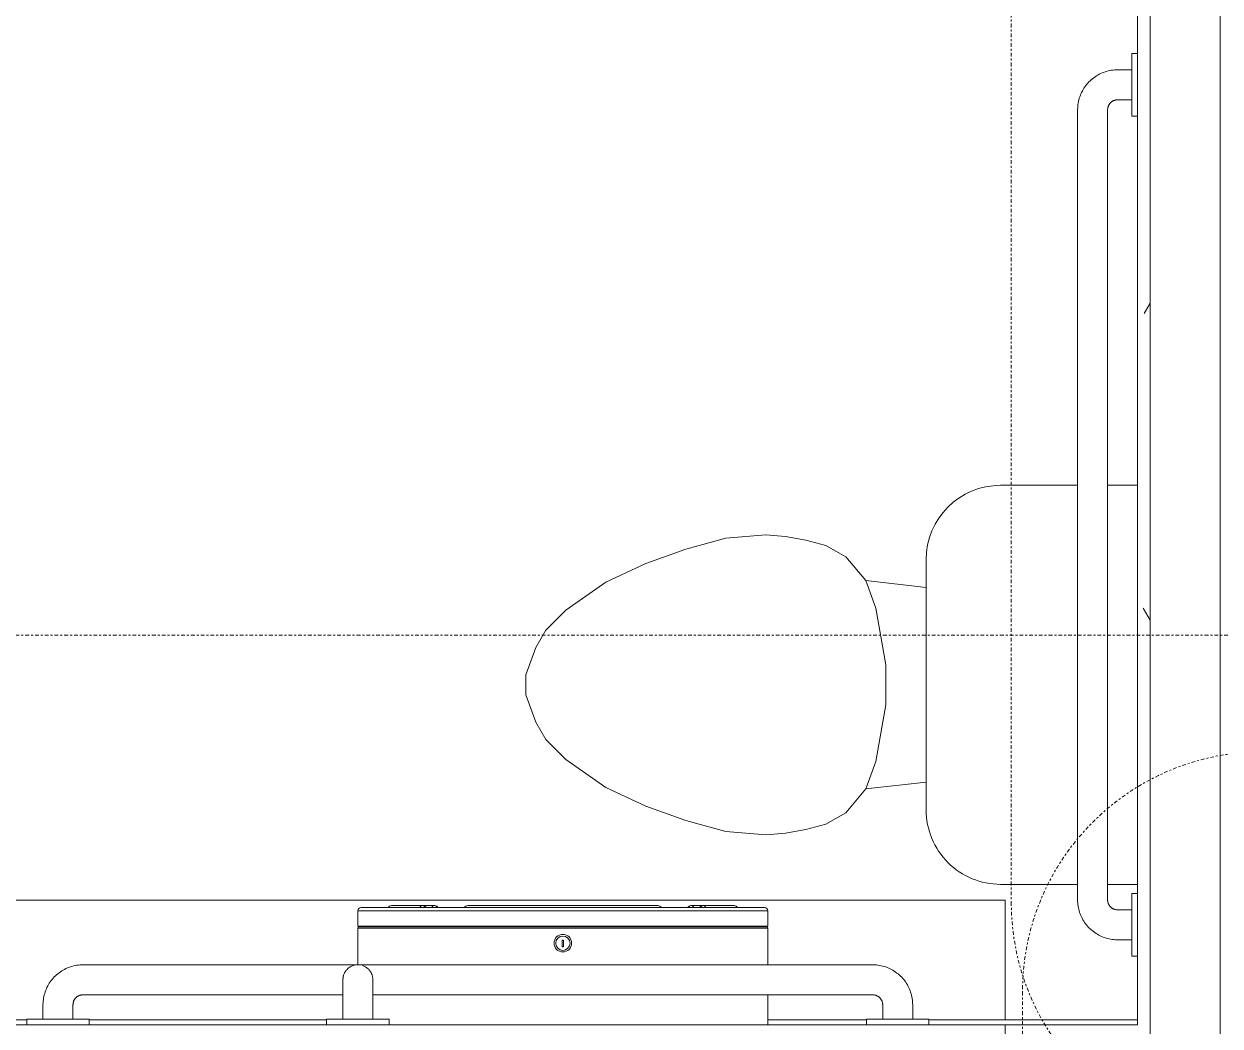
# Model space of a CAD drawing. Header units: inches. Extents: x 23906 to 26716, y -23130 to -20467.
# Drawn here: x 25453.1 to 25512.9, y -22691.4 to -22641.3 of the extents above; entities that cross this region are included whole.
import ezdxf

# ---------------------------------------------------------------- set-up
doc = ezdxf.new("R2010")
doc.units = ezdxf.units.IN
doc.header["$MEASUREMENT"] = 0
doc.linetypes.add('Dash Dot 3_16_', pattern=[0.3125, 0.1875, -0.0625, 0, -0.0625])
for name, color, linetype, lineweight in [('A-ANNO-SYMB', 150, 'Continuous', 9), ('A-FLOR', 192, 'Continuous', 20), ('A-WALL', 113, 'Continuous', 20), ('A-WALL-PATT', 111, 'Continuous', 50), ('I-WALL', 2, 'Continuous', 20), ('P-SANR-FIXT', 6, 'Continuous', 20), ('Q-SPCQ', 91, 'Continuous', 20)]:
    doc.layers.add(name, color=color, linetype=linetype, lineweight=lineweight)

# ---------------------------------------------------------------- blocks, each defined once
blk = doc.blocks.new('Toilet-Domestic-3D - Toilet-Domestic-3D-11065-Enlarged First Floor Plan _East_')
at = {"layer": 'P-SANR-FIXT', "color": 43, "lineweight": 13}
for p, q in [((-1.874, 11.5), (-0.5, 12)), ((-0.5, 12), (0.5, 12)), ((0.5, 12), (1.874, 11.5)), ((-2.74, 11), (-1.874, 11.5)), ((1.874, 11.5), (2.74, 11)), ((-3.74, 10), (-2.74, 11)), ((2.74, 11), (3.74, 10)), ((-5.127, 8), (-3.74, 10)), ((3.74, 10), (5.127, 8)), ((-6.06, 6), (-5.127, 8)), ((5.127, 8), (6.06, 6)), ((-6.788, 4), (-6.06, 6)), ((6.06, 6), (6.788, 4)), ((-7.326, 1.992), (-6.788, 4)), ((6.788, 4), (7.326, 1.992)), ((-7.5, 0), (-7.326, 1.992)), ((7.326, 1.992), (7.5, 0)), ((-7.413, -0.996), (-7.5, 0)), ((7.5, 0), (7.413, -0.996)), ((-7.236, -2), (-7.413, -0.996)), ((7.413, -0.996), (7.236, -2)), ((-6.968, -3), (-7.236, -2)), ((7.236, -2), (6.968, -3)), ((-6.401, -4), (-6.968, -3)), ((6.968, -3), (6.401, -4)), ((-5.209, -5), (-6.401, -4)), ((6.401, -4), (5.209, -5)), ((-3.836, -5.5), (-5.209, -5)), ((-4.862, -8.024), (-5.209, -5)), ((5.209, -5), (3.836, -5.5)), ((4.862, -8.024), (5.209, -5)), ((-1, -6), (-3.836, -5.5)), ((3.836, -5.5), (1, -6)), ((1, -6), (-1, -6)), ((6.25, -8.024), (-6.25, -8.024)), ((-9.976, -11.75), (-9.976, -15.602)), ((9.976, -15.601), (9.976, -11.75)), ((-9.976, -17.101), (-9.976, -18.601)), ((9.976, -18.601), (9.976, -17.101))]:
    blk.add_line(p, q, dxfattribs=at)
for centre, start, end in [((-6.25, -11.75), 90, 180), ((6.25, -11.75), 0, 90)]:
    blk.add_arc(centre, 3.726, start, end, dxfattribs=at)
blk = doc.blocks.new('817_Grab_Bars - 8170-001420-25752-Enlarged First Floor Plan _East_')
at = {"layer": 'Q-SPCQ', "color": 43, "lineweight": 13}
for p, q in [((25495.515, -22688.303), (25456.015, -22688.303)), ((25456.015, -22689.803), (25469.016, -22689.803)), ((25470.51, -22689.803), (25495.515, -22689.803)), ((25454.015, -22690.303), (25454.015, -22691.022)), ((25455.515, -22691.022), (25455.515, -22690.303)), ((25496.015, -22690.303), (25496.015, -22691.022)), ((25497.515, -22691.022), (25497.515, -22690.303)), ((25453.203, -22691.022), (25453.203, -22691.303)), ((25453.203, -22691.022), (25454.765, -22691.022)), ((25454.765, -22691.303), (25453.203, -22691.303)), ((25454.765, -22691.022), (25456.328, -22691.022)), ((25456.328, -22691.303), (25454.765, -22691.303)), ((25456.328, -22691.303), (25456.328, -22691.022)), ((25495.203, -22691.022), (25495.203, -22691.303)), ((25495.203, -22691.022), (25496.765, -22691.022)), ((25496.765, -22691.303), (25495.203, -22691.303)), ((25496.765, -22691.022), (25498.328, -22691.022)), ((25498.328, -22691.303), (25496.765, -22691.303)), ((25498.328, -22691.303), (25498.328, -22691.022))]:
    blk.add_line(p, q, dxfattribs=at)
at = {"layer": 'Q-SPCQ', "color": 43, "lineweight": 13, "flags": 128}
for points in [[(25456.015, -22688.303), (25455.935, -22688.304), (25455.855, -22688.309), (25455.776, -22688.317), (25455.697, -22688.328), (25455.618, -22688.343), (25455.54, -22688.36), (25455.463, -22688.381), (25455.386, -22688.404), (25455.311, -22688.431), (25455.236, -22688.461), (25455.163, -22688.493), (25455.092, -22688.529), (25455.021, -22688.567), (25454.953, -22688.608), (25454.886, -22688.652), (25454.821, -22688.699), (25454.758, -22688.748), (25454.696, -22688.799), (25454.637, -22688.853), (25454.581, -22688.909), (25454.526, -22688.968), (25454.474, -22689.029), (25454.424, -22689.091), (25454.377, -22689.156), (25454.332, -22689.222), (25454.29, -22689.29), (25454.251, -22689.36), (25454.215, -22689.431), (25454.182, -22689.504), (25454.151, -22689.578), (25454.124, -22689.653), (25454.099, -22689.729), (25454.078, -22689.806), (25454.059, -22689.884), (25454.044, -22689.963), (25454.032, -22690.042), (25454.023, -22690.121), (25454.018, -22690.201), (25454.015, -22690.281), (25454.015, -22690.303)], [(25497.515, -22690.303), (25497.514, -22690.223), (25497.509, -22690.143), (25497.501, -22690.063), (25497.49, -22689.984), (25497.475, -22689.905), (25497.458, -22689.827), (25497.437, -22689.75), (25497.414, -22689.674), (25497.387, -22689.598), (25497.357, -22689.524), (25497.325, -22689.451), (25497.289, -22689.379), (25497.251, -22689.309), (25497.21, -22689.24), (25497.166, -22689.174), (25497.119, -22689.108), (25497.07, -22689.045), (25497.019, -22688.984), (25496.965, -22688.925), (25496.909, -22688.868), (25496.85, -22688.814), (25496.79, -22688.761), (25496.727, -22688.712), (25496.662, -22688.664), (25496.596, -22688.62), (25496.528, -22688.578), (25496.458, -22688.539), (25496.387, -22688.503), (25496.314, -22688.469), (25496.24, -22688.439), (25496.165, -22688.411), (25496.089, -22688.387), (25496.012, -22688.365), (25495.934, -22688.347), (25495.855, -22688.332), (25495.776, -22688.32), (25495.697, -22688.311), (25495.617, -22688.305), (25495.537, -22688.303), (25495.515, -22688.303)], [(25455.515, -22690.303), (25455.516, -22690.283), (25455.517, -22690.263), (25455.519, -22690.243), (25455.522, -22690.223), (25455.525, -22690.203), (25455.53, -22690.184), (25455.535, -22690.165), (25455.541, -22690.146), (25455.547, -22690.127), (25455.555, -22690.108), (25455.563, -22690.09), (25455.572, -22690.072), (25455.581, -22690.054), (25455.592, -22690.037), (25455.603, -22690.02), (25455.614, -22690.004), (25455.626, -22689.988), (25455.639, -22689.973), (25455.653, -22689.958), (25455.667, -22689.944), (25455.681, -22689.93), (25455.697, -22689.917), (25455.712, -22689.905), (25455.728, -22689.893), (25455.745, -22689.882), (25455.762, -22689.872), (25455.78, -22689.862), (25455.797, -22689.853), (25455.816, -22689.844), (25455.834, -22689.837), (25455.853, -22689.83), (25455.872, -22689.824), (25455.891, -22689.818), (25455.911, -22689.814), (25455.93, -22689.81), (25455.95, -22689.807), (25455.97, -22689.805), (25455.99, -22689.803), (25456.01, -22689.803), (25456.015, -22689.803)], [(25495.515, -22689.803), (25495.535, -22689.803), (25495.555, -22689.804), (25495.575, -22689.806), (25495.595, -22689.809), (25495.615, -22689.813), (25495.634, -22689.817), (25495.653, -22689.822), (25495.673, -22689.828), (25495.691, -22689.835), (25495.71, -22689.842), (25495.728, -22689.85), (25495.746, -22689.859), (25495.764, -22689.869), (25495.781, -22689.879), (25495.798, -22689.89), (25495.814, -22689.902), (25495.83, -22689.914), (25495.845, -22689.927), (25495.86, -22689.94), (25495.874, -22689.954), (25495.888, -22689.969), (25495.901, -22689.984), (25495.913, -22690), (25495.925, -22690.016), (25495.936, -22690.033), (25495.946, -22690.05), (25495.956, -22690.067), (25495.965, -22690.085), (25495.974, -22690.103), (25495.981, -22690.122), (25495.988, -22690.14), (25495.994, -22690.159), (25496, -22690.179), (25496.004, -22690.198), (25496.008, -22690.218), (25496.011, -22690.238), (25496.013, -22690.257), (25496.015, -22690.277), (25496.015, -22690.297), (25496.015, -22690.303)]]:
    blk.add_lwpolyline(points, dxfattribs=at)
blk = doc.blocks.new('Dispenser-Toilet_Tissue-Frost_Products_LTD_-Jumbo-169 - Steel-Brushed-Stainless_Steel-39538-Enlarged First Floor Plan _East_')
at = {"layer": 'Q-SPCQ', "color": 43, "lineweight": 13}
for p, q in [((25473.611, -22685.343), (25471.44, -22685.343)), ((25484.77, -22685.343), (25475.263, -22685.343)), ((25488.593, -22685.343), (25486.422, -22685.343)), ((25490.264, -22685.603), (25469.767, -22685.603)), ((25469.767, -22685.603), (25469.767, -22686.372)), ((25471.279, -22685.443), (25469.927, -22685.443)), ((25488.754, -22685.443), (25471.279, -22685.443)), ((25475.079, -22685.443), (25473.772, -22685.443)), ((25486.261, -22685.443), (25484.954, -22685.443)), ((25490.107, -22685.443), (25488.754, -22685.443)), ((25490.264, -22686.372), (25490.264, -22685.603)), ((25469.767, -22686.372), (25469.827, -22686.372)), ((25469.767, -22686.463), (25490.264, -22686.463)), ((25469.767, -22686.463), (25469.767, -22688.303)), ((25469.827, -22686.372), (25490.207, -22686.372)), ((25469.827, -22686.372), (25469.827, -22686.403)), ((25490.207, -22686.403), (25469.827, -22686.403)), ((25490.207, -22686.403), (25490.207, -22686.372)), ((25490.207, -22686.372), (25490.264, -22686.372)), ((25490.264, -22688.303), (25490.264, -22686.463)), ((25480.057, -22687.063), (25479.975, -22687.063)), ((25479.975, -22687.063), (25479.975, -22687.4)), ((25480.057, -22687.4), (25480.057, -22687.063)), ((25479.975, -22687.4), (25480.057, -22687.4)), ((25490.264, -22691.303), (25490.264, -22689.799)), ((25471.328, -22691.303), (25490.264, -22691.303))]:
    blk.add_line(p, q, dxfattribs=at)
for radius in [0.438, 0.358]:
    blk.add_circle((25480.017, -22687.221), radius, dxfattribs=at)
for centre, radius, start, end in [((25471.44, -22685.523), 0.18, 90, 153.6122), ((25472.993, -22685.458), 0.118, 100.8116, 172.35689), ((25472.99, -22685.493), 0.151, 19.63407, 87.32096), ((25473.013, -22685.493), 0.151, 19.63407, 86.83311), ((25473.021, -22685.523), 0.18, 26.3878, 90), ((25473.593, -22685.46), 0.119, 100.04014, 171.51951), ((25473.593, -22685.493), 0.151, 19.63407, 87.32096), ((25473.601, -22685.493), 0.151, 19.63407, 87.32096), ((25473.611, -22685.523), 0.18, 26.3878, 90), ((25475.263, -22685.563), 0.22, 90, 146.94427), ((25484.77, -22685.563), 0.22, 33.05573, 90), ((25486.422, -22685.523), 0.18, 90, 153.6122), ((25486.432, -22685.493), 0.151, 92.67904, 160.36593), ((25486.441, -22685.493), 0.151, 92.67904, 160.36593), ((25486.44, -22685.46), 0.119, 8.48049, 79.95986), ((25487.012, -22685.523), 0.18, 90, 153.60843), ((25487.02, -22685.493), 0.151, 93.16673, 160.37261), ((25487.043, -22685.493), 0.151, 92.67904, 160.36528), ((25487.04, -22685.458), 0.118, 7.64311, 79.1884), ((25488.593, -22685.523), 0.18, 26.3878, 90), ((25469.927, -22685.603), 0.16, 90, 180), ((25490.104, -22685.603), 0.16, 0, 89.00189), ((25469.827, -22686.463), 0.06, 90, 180), ((25490.204, -22686.463), 0.0601, 0, 87.31847)]:
    blk.add_arc(centre, radius, start, end, dxfattribs=at)
blk = doc.blocks.new('817_Grab_Bars - 8170-001420-V35-Enlarged First Floor Plan _East_')
at = {"layer": 'Q-SPCQ', "color": 43, "lineweight": 13}
for p, q in [((25508.765, -22642.74), (25508.484, -22642.74)), ((25508.484, -22644.303), (25508.484, -22642.74)), ((25508.484, -22643.553), (25507.765, -22643.553)), ((25508.484, -22645.865), (25508.484, -22644.303)), ((25507.765, -22645.053), (25508.484, -22645.053)), ((25505.765, -22645.553), (25505.765, -22685.053)), ((25507.265, -22685.053), (25507.265, -22645.553)), ((25508.484, -22645.865), (25508.765, -22645.865)), ((25508.765, -22684.74), (25508.484, -22684.74)), ((25508.484, -22686.303), (25508.484, -22684.74)), ((25508.484, -22685.553), (25507.765, -22685.553)), ((25508.484, -22687.865), (25508.484, -22686.303)), ((25507.765, -22687.053), (25508.484, -22687.053)), ((25508.484, -22687.865), (25508.765, -22687.865))]:
    blk.add_line(p, q, dxfattribs=at)
at = {"layer": 'Q-SPCQ', "color": 43, "lineweight": 13, "flags": 128}
for points in [[(25507.765, -22643.553), (25507.685, -22643.554), (25507.605, -22643.559), (25507.526, -22643.567), (25507.447, -22643.578), (25507.368, -22643.593), (25507.29, -22643.61), (25507.213, -22643.631), (25507.136, -22643.654), (25507.061, -22643.681), (25506.986, -22643.711), (25506.913, -22643.743), (25506.842, -22643.779), (25506.771, -22643.817), (25506.703, -22643.858), (25506.636, -22643.902), (25506.571, -22643.949), (25506.508, -22643.998), (25506.446, -22644.049), (25506.387, -22644.103), (25506.331, -22644.159), (25506.276, -22644.218), (25506.224, -22644.279), (25506.174, -22644.341), (25506.127, -22644.406), (25506.082, -22644.472), (25506.04, -22644.54), (25506.001, -22644.61), (25505.965, -22644.681), (25505.932, -22644.754), (25505.901, -22644.828), (25505.874, -22644.903), (25505.849, -22644.979), (25505.828, -22645.056), (25505.809, -22645.134), (25505.794, -22645.213), (25505.782, -22645.292), (25505.773, -22645.371), (25505.768, -22645.451), (25505.765, -22645.531), (25505.765, -22645.553)], [(25507.265, -22645.553), (25507.266, -22645.533), (25507.267, -22645.513), (25507.269, -22645.493), (25507.272, -22645.473), (25507.275, -22645.453), (25507.28, -22645.434), (25507.285, -22645.415), (25507.291, -22645.396), (25507.297, -22645.377), (25507.305, -22645.358), (25507.313, -22645.34), (25507.322, -22645.322), (25507.331, -22645.304), (25507.342, -22645.287), (25507.353, -22645.27), (25507.364, -22645.254), (25507.376, -22645.238), (25507.389, -22645.223), (25507.403, -22645.208), (25507.417, -22645.194), (25507.431, -22645.18), (25507.447, -22645.167), (25507.462, -22645.155), (25507.478, -22645.143), (25507.495, -22645.132), (25507.512, -22645.122), (25507.53, -22645.112), (25507.547, -22645.103), (25507.566, -22645.094), (25507.584, -22645.087), (25507.603, -22645.08), (25507.622, -22645.074), (25507.641, -22645.068), (25507.661, -22645.064), (25507.68, -22645.06), (25507.7, -22645.057), (25507.72, -22645.055), (25507.74, -22645.053), (25507.76, -22645.053), (25507.765, -22645.053)], [(25505.765, -22685.053), (25505.767, -22685.133), (25505.772, -22685.213), (25505.78, -22685.292), (25505.791, -22685.371), (25505.805, -22685.45), (25505.823, -22685.528), (25505.843, -22685.606), (25505.867, -22685.682), (25505.893, -22685.757), (25505.923, -22685.832), (25505.956, -22685.905), (25505.991, -22685.976), (25506.03, -22686.047), (25506.071, -22686.115), (25506.115, -22686.182), (25506.161, -22686.247), (25506.21, -22686.31), (25506.262, -22686.372), (25506.316, -22686.431), (25506.372, -22686.488), (25506.43, -22686.542), (25506.491, -22686.594), (25506.554, -22686.644), (25506.618, -22686.691), (25506.685, -22686.736), (25506.753, -22686.778), (25506.823, -22686.817), (25506.894, -22686.853), (25506.967, -22686.886), (25507.041, -22686.917), (25507.116, -22686.944), (25507.192, -22686.969), (25507.269, -22686.99), (25507.347, -22687.009), (25507.425, -22687.024), (25507.504, -22687.036), (25507.584, -22687.045), (25507.664, -22687.05), (25507.744, -22687.053), (25507.765, -22687.053)], [(25507.765, -22685.553), (25507.745, -22685.552), (25507.725, -22685.551), (25507.705, -22685.549), (25507.686, -22685.546), (25507.666, -22685.543), (25507.646, -22685.538), (25507.627, -22685.533), (25507.608, -22685.527), (25507.589, -22685.521), (25507.571, -22685.513), (25507.552, -22685.505), (25507.534, -22685.496), (25507.517, -22685.487), (25507.5, -22685.476), (25507.483, -22685.465), (25507.467, -22685.454), (25507.451, -22685.442), (25507.436, -22685.429), (25507.421, -22685.415), (25507.407, -22685.401), (25507.393, -22685.387), (25507.38, -22685.371), (25507.367, -22685.356), (25507.356, -22685.34), (25507.344, -22685.323), (25507.334, -22685.306), (25507.324, -22685.288), (25507.315, -22685.271), (25507.307, -22685.252), (25507.299, -22685.234), (25507.292, -22685.215), (25507.286, -22685.196), (25507.281, -22685.177), (25507.276, -22685.157), (25507.273, -22685.138), (25507.269, -22685.118), (25507.267, -22685.098), (25507.266, -22685.078), (25507.265, -22685.058), (25507.265, -22685.053)]]:
    blk.add_lwpolyline(points, dxfattribs=at)
blk = doc.blocks.new('817_Grab_Bars - 8170-001180-25756-Enlarged First Floor Plan _East_')
at = {"layer": 'Q-SPCQ', "color": 43, "lineweight": 13}
for p, q in [((25469.015, -22690.303), (25469.015, -22691.022)), ((25470.515, -22690.239), (25470.515, -22690.289)), ((25470.515, -22691.022), (25470.515, -22690.303)), ((25468.203, -22691.022), (25468.203, -22691.303)), ((25468.203, -22691.022), (25471.328, -22691.022)), ((25471.328, -22691.303), (25468.203, -22691.303)), ((25471.328, -22691.303), (25471.328, -22691.022))]:
    blk.add_line(p, q, dxfattribs=at)
at = {"layer": 'Q-SPCQ', "color": 43, "lineweight": 13, "flags": 128}
for points in [[(25469.015, -22689.053), (25469.016, -22689.023), (25469.018, -22688.993), (25469.021, -22688.963), (25469.025, -22688.933), (25469.03, -22688.904), (25469.037, -22688.875), (25469.044, -22688.846), (25469.053, -22688.817), (25469.063, -22688.789), (25469.074, -22688.761), (25469.087, -22688.733), (25469.1, -22688.706), (25469.114, -22688.68), (25469.13, -22688.654), (25469.146, -22688.629), (25469.164, -22688.605), (25469.182, -22688.581), (25469.201, -22688.558), (25469.222, -22688.536), (25469.243, -22688.515), (25469.265, -22688.494), (25469.287, -22688.475), (25469.311, -22688.456), (25469.335, -22688.438), (25469.36, -22688.422), (25469.386, -22688.406), (25469.412, -22688.391), (25469.438, -22688.378), (25469.466, -22688.365), (25469.493, -22688.354), (25469.522, -22688.343), (25469.55, -22688.334), (25469.579, -22688.326)], [(25470.001, -22688.341), (25470.029, -22688.351), (25470.057, -22688.362), (25470.085, -22688.374), (25470.112, -22688.388), (25470.138, -22688.402), (25470.164, -22688.417), (25470.189, -22688.434), (25470.213, -22688.451), (25470.237, -22688.47), (25470.26, -22688.489), (25470.282, -22688.509), (25470.303, -22688.53), (25470.324, -22688.552), (25470.343, -22688.575), (25470.362, -22688.598), (25470.38, -22688.623), (25470.396, -22688.648), (25470.412, -22688.673), (25470.427, -22688.699), (25470.44, -22688.726), (25470.453, -22688.753), (25470.464, -22688.781), (25470.475, -22688.809), (25470.484, -22688.838), (25470.492, -22688.867), (25470.499, -22688.896), (25470.504, -22688.925), (25470.509, -22688.955), (25470.512, -22688.985), (25470.514, -22689.015), (25470.515, -22689.045), (25470.515, -22689.053)], [(25469.015, -22689.053), (25469.015, -22689.054), (25469.015, -22689.057), (25469.015, -22689.062), (25469.015, -22689.069), (25469.015, -22689.078), (25469.015, -22689.089), (25469.015, -22689.101), (25469.015, -22689.116), (25469.015, -22689.133), (25469.015, -22689.151), (25469.015, -22689.172), (25469.015, -22689.194), (25469.015, -22689.218), (25469.015, -22689.244), (25469.015, -22689.271), (25469.015, -22689.3), (25469.015, -22689.331), (25469.015, -22689.363), (25469.015, -22689.397), (25469.015, -22689.432), (25469.015, -22689.468), (25469.015, -22689.506), (25469.015, -22689.546), (25469.015, -22689.586), (25469.015, -22689.627), (25469.015, -22689.67), (25469.015, -22689.714), (25469.015, -22689.758), (25469.015, -22689.804), (25469.015, -22689.85), (25469.015, -22689.897), (25469.015, -22689.944), (25469.015, -22689.993), (25469.015, -22690.041), (25469.015, -22690.09), (25469.015, -22690.14), (25469.015, -22690.189), (25469.015, -22690.239), (25469.015, -22690.289), (25469.015, -22690.303)], [(25469.015, -22689.639), (25469.015, -22689.597), (25469.015, -22689.556), (25469.015, -22689.517), (25469.015, -22689.479), (25469.015, -22689.442), (25469.015, -22689.406), (25469.015, -22689.372), (25469.015, -22689.339), (25469.015, -22689.308), (25469.015, -22689.279), (25469.015, -22689.251), (25469.015, -22689.225), (25469.015, -22689.2), (25469.015, -22689.178), (25469.015, -22689.157), (25469.015, -22689.138), (25469.015, -22689.121), (25469.015, -22689.105), (25469.015, -22689.092), (25469.015, -22689.08), (25469.015, -22689.071), (25469.015, -22689.063), (25469.015, -22689.058), (25469.015, -22689.054), (25469.015, -22689.053)], [(25470.515, -22690.303), (25470.515, -22690.253), (25470.515, -22690.203), (25470.515, -22690.153), (25470.515, -22690.104), (25470.515, -22690.054), (25470.515, -22690.006), (25470.515, -22689.957), (25470.515, -22689.91), (25470.515, -22689.862), (25470.515, -22689.816), (25470.515, -22689.77), (25470.515, -22689.726), (25470.515, -22689.682), (25470.515, -22689.639), (25470.515, -22689.597), (25470.515, -22689.556), (25470.515, -22689.517), (25470.515, -22689.479), (25470.515, -22689.442), (25470.515, -22689.406), (25470.515, -22689.372), (25470.515, -22689.339), (25470.515, -22689.308), (25470.515, -22689.279), (25470.515, -22689.251), (25470.515, -22689.225), (25470.515, -22689.2), (25470.515, -22689.178), (25470.515, -22689.157), (25470.515, -22689.138), (25470.515, -22689.121), (25470.515, -22689.105), (25470.515, -22689.092), (25470.515, -22689.08), (25470.515, -22689.071), (25470.515, -22689.063), (25470.515, -22689.058), (25470.515, -22689.054), (25470.515, -22689.053)], [(25470.515, -22689.053), (25470.515, -22689.054), (25470.515, -22689.057), (25470.515, -22689.062), (25470.515, -22689.069), (25470.515, -22689.078), (25470.515, -22689.089), (25470.515, -22689.101), (25470.515, -22689.116), (25470.515, -22689.133), (25470.515, -22689.151), (25470.515, -22689.172), (25470.515, -22689.194), (25470.515, -22689.218), (25470.515, -22689.244), (25470.515, -22689.271), (25470.515, -22689.3), (25470.515, -22689.331), (25470.515, -22689.363), (25470.515, -22689.397), (25470.515, -22689.432), (25470.515, -22689.468), (25470.515, -22689.506), (25470.515, -22689.546), (25470.515, -22689.586), (25470.515, -22689.627)], [(25469.015, -22690.303), (25469.015, -22690.253), (25469.015, -22690.203), (25469.015, -22690.153), (25469.015, -22690.104), (25469.015, -22690.054), (25469.015, -22690.006)], [(25470.515, -22689.714), (25470.515, -22689.758), (25470.515, -22689.804), (25470.515, -22689.85), (25470.515, -22689.897), (25470.515, -22689.944), (25470.515, -22689.993), (25470.515, -22690.041), (25470.515, -22690.09), (25470.515, -22690.14), (25470.515, -22690.189)]]:
    blk.add_lwpolyline(points, dxfattribs=at)
blk = doc.blocks.new('Locker Rooms and Restrooms_rvt-1-Enlarged First Floor Plan _East_')
at = {"layer": 'A-WALL-PATT', "lineweight": 9}
h = blk.add_hatch(dxfattribs=at)
h.set_pattern_fill('FP_8', color=8, style=0, pattern_type=2)
h.set_pattern_definition([(0, (0, 0), (30.72, 7.68), [1.267, -21.773, 1.267, -21.773, -122.88]), (0, (0, 0), (30.72, 7.68), [-46.08, 1.267, -44.813, 1.267, -21.773, -53.76]), (0, (0, 0), (30.72, 7.68), [-115.2, 1.267, -14.093, 1.267, -37.133]), (120, (11.52, 3.84), (-22.0110751, 22.7643004), [1.267, -21.773, 1.267, -21.773, -122.88]), (120, (11.52, 3.84), (-22.0110751, 22.7643004), [-46.08, 1.267, -44.813, 1.267, -21.773, -53.76]), (120, (11.52, 3.84), (-22.0110751, 22.7643004), [-115.2, 1.267, -14.093, 1.267, -37.133]), (240, (15.36, 19.2), (-8.7089249, -30.4443004), [1.267, -21.773, 1.267, -21.773, -122.88]), (240, (15.36, 19.2), (-8.7089249, -30.4443004), [-46.08, 1.267, -44.813, 1.267, -21.773, -53.76]), (240, (15.36, 19.2), (-8.7089249, -30.4443004), [-115.2, 1.267, -14.093, 1.267, -37.133])])
h.paths.add_polyline_path([(25508.765, -22691.303), (25509.39, -22691.303), (25509.39, -22519.678), (25508.765, -22519.678), (25508.765, -22685.355)], flags=0)
h.paths.add_polyline_path([(25508.765, -22516.178), (25509.39, -22516.178), (25509.39, -22435.178), (25508.765, -22435.178), (25508.765, -22515.553)], flags=0)
at = {"layer": 'A-WALL', "color": 7}
for p, q in [((25509.39, -22519.678), (25509.39, -22691.303)), ((25509.39, -22691.303), (25509.39, -22691.928))]:
    blk.add_line(p, q, dxfattribs=at)
at = {"layer": 'I-WALL', "color": 7}
for p, q in [((25512.89, -22695.428), (25512.89, -22435.178)), ((25508.765, -22520.303), (25508.765, -22691.303))]:
    blk.add_line(p, q, dxfattribs=at)
at = {"layer": 'I-WALL', "color": 43, "lineweight": 13}
for p, q in [((25442.265, -22691.053), (25453.203, -22691.053)), ((25453.203, -22691.303), (25442.89, -22691.303)), ((25456.328, -22691.053), (25468.203, -22691.053)), ((25468.203, -22691.303), (25456.328, -22691.303)), ((25490.261, -22691.053), (25495.203, -22691.053)), ((25495.203, -22691.303), (25490.264, -22691.303)), ((25498.328, -22691.053), (25508.765, -22691.053)), ((25508.765, -22691.303), (25498.328, -22691.303))]:
    blk.add_line(p, q, dxfattribs=at)
at = {"color": 43, "lineweight": 13}
for name in ['817_Grab_Bars - 8170-001420-V35-Enlarged First Floor Plan _East_', 'Dispenser-Toilet_Tissue-Frost_Products_LTD_-Jumbo-169 - Steel-Brushed-Stainless_Steel-39538-Enlarged First Floor Plan _East_', '817_Grab_Bars - 8170-001420-25752-Enlarged First Floor Plan _East_', '817_Grab_Bars - 8170-001180-25756-Enlarged First Floor Plan _East_']:
    blk.add_blockref(name, (0, 0), dxfattribs=at)
at = {"color": 43, "lineweight": 13, "rotation": 90.0000000000001}
blk.add_blockref('Toilet-Domestic-3D - Toilet-Domestic-3D-11065-Enlarged First Floor Plan _East_', (25490.164, -22674.303), dxfattribs=at)
blk = doc.blocks.new('Struct_Xcel_Sports Complex_rvt-1-Enlarged First Floor Plan _East_')
at = {"layer": 'A-FLOR', "color": 43, "lineweight": 13}
for p, q in [((25307.828, -22685.075), (25502.14, -22685.075)), ((25502.14, -22685.075), (25502.14, -22691.053)), ((25502.14, -22691.303), (25502.14, -22691.928))]:
    blk.add_line(p, q, dxfattribs=at)

msp = doc.modelspace()

# ---------------------------------------------------------------- linework, layer by layer
at = {"layer": 'A-ANNO-SYMB', "linetype": 'Dash Dot 3_16_'}
for p, q in [((25502.4428, -22356.5445), (25502.4428, -22685.1658)), ((25519.1286, -22671.8238), (25307.637, -22671.8238)), ((25503.0072, -22689.652), (25503.0072, -22795.6915))]:
    msp.add_line(p, q, dxfattribs=at)
for centre, start, end in [((25515.0072, -22689.652), 90, 180), ((25514.4428, -22685.1658), 180, 270)]:
    msp.add_arc(centre, 12, start, end, dxfattribs=at)

# ---------------------------------------------------------------- block references
at = {"lineweight": 5}
for name in ['Struct_Xcel_Sports Complex_rvt-1-Enlarged First Floor Plan _East_', 'Locker Rooms and Restrooms_rvt-1-Enlarged First Floor Plan _East_']:
    msp.add_blockref(name, (0, 0), dxfattribs=at)

doc.saveas('drawing.dxf')
